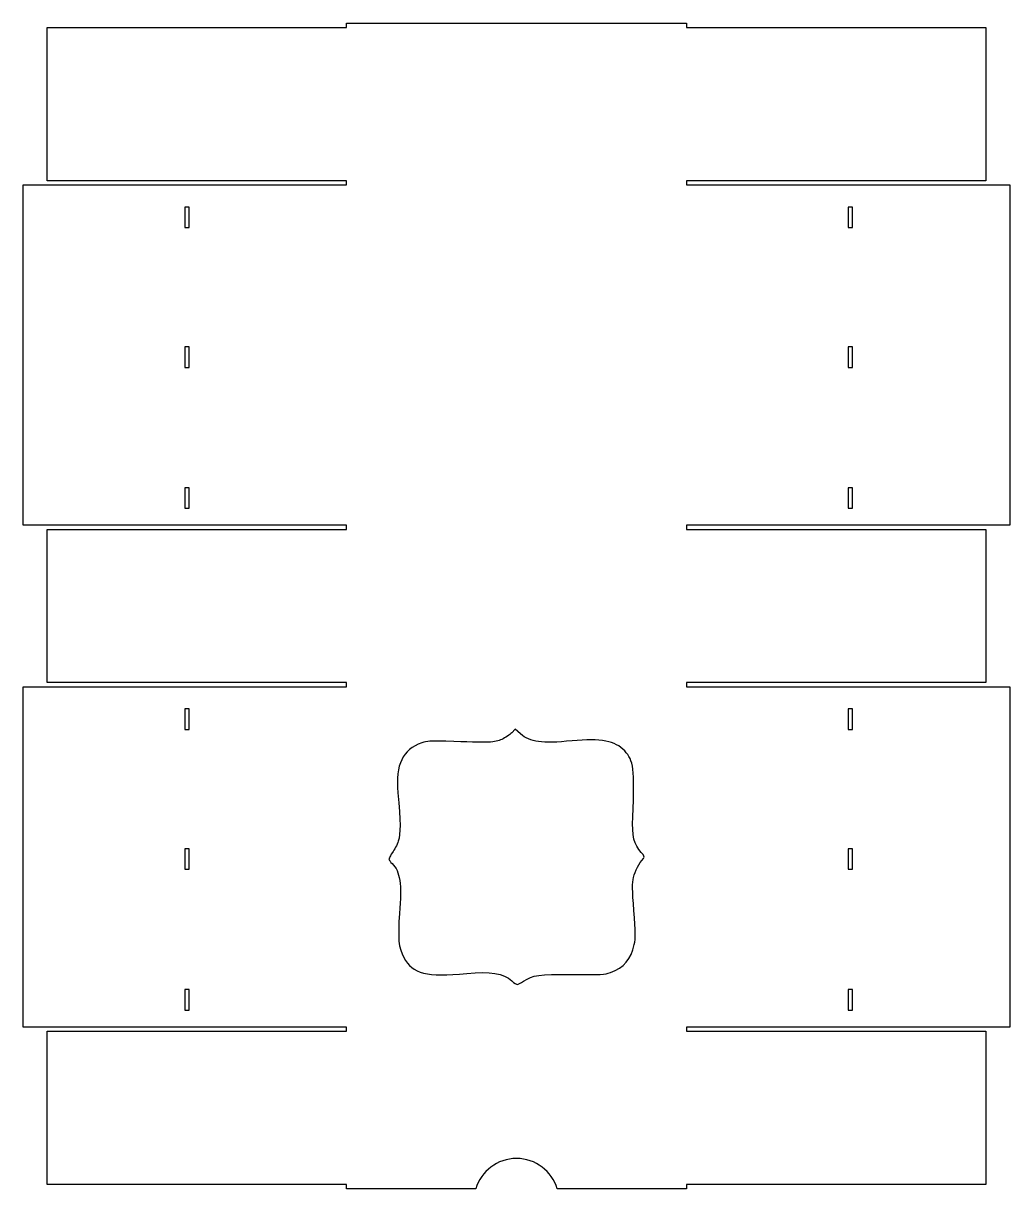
# Model space of a CAD drawing. Header units: centimetres. Extents: x -14.9 to 0.5, y -16.4 to 1.7.
import ezdxf

# ---------------------------------------------------------------- set-up
doc = ezdxf.new("R2010")
doc.units = ezdxf.units.CM
doc.header["$MEASUREMENT"] = 0
doc.layers.add('Layer 1', color=7, linetype='Continuous')

msp = doc.modelspace()

# ---------------------------------------------------------------- linework, layer by layer
at = {"layer": 'Layer 1'}
for points, knots in [([(-9.84375, 1.6882), (-9.84375, 1.6882), (-9.84375, 1.62206), (-9.84375, 1.62206), (-9.84375, 1.62206), (-9.84375, 1.62206), (-14.50042, 1.62206), (-14.50042, 1.62206), (-14.50042, 1.62206), (-14.50042, 1.62206), (-14.50042, -0.75919), (-14.50042, -0.75919), (-14.50042, -0.75919), (-14.50042, -0.75919), (-9.84375, -0.75919), (-9.84375, -0.75919), (-9.84375, -0.75919), (-9.84375, -0.75919), (-9.84375, -0.82534), (-9.84375, -0.82534), (-9.84375, -0.82534), (-9.84375, -0.82534), (-14.87083, -0.82534), (-14.87083, -0.82534), (-14.87083, -0.82534), (-14.87083, -0.82534), (-14.87083, -6.11701), (-14.87083, -6.11701), (-14.87083, -6.11701), (-14.87083, -6.11701), (-9.84375, -6.11701), (-9.84375, -6.11701), (-9.84375, -6.11701), (-9.84375, -6.11701), (-9.84375, -6.18315), (-9.84375, -6.18315), (-9.84375, -6.18315), (-9.84375, -6.18315), (-14.50042, -6.18315), (-14.50042, -6.18315), (-14.50042, -6.18315), (-14.50042, -6.18315), (-14.50042, -8.5644), (-14.50042, -8.5644), (-14.50042, -8.5644), (-14.50042, -8.5644), (-9.84375, -8.5644), (-9.84375, -8.5644), (-9.84375, -8.5644), (-9.84375, -8.5644), (-9.84375, -8.63055), (-9.84375, -8.63055), (-9.84375, -8.63055), (-9.84375, -8.63055), (-14.87083, -8.63055), (-14.87083, -8.63055), (-14.87083, -8.63055), (-14.87083, -8.63055), (-14.87083, -13.92221), (-14.87083, -13.92221), (-14.87083, -13.92221), (-14.87083, -13.92221), (-9.84375, -13.92221), (-9.84375, -13.92221), (-9.84375, -13.92221), (-9.84375, -13.92221), (-9.84375, -13.98836), (-9.84375, -13.98836), (-9.84375, -13.98836), (-9.84375, -13.98836), (-14.50042, -13.98836), (-14.50042, -13.98836), (-14.50042, -13.98836), (-14.50042, -13.98836), (-14.50042, -16.36961), (-14.50042, -16.36961), (-14.50042, -16.36961), (-14.50042, -16.36961), (-9.84375, -16.36961), (-9.84375, -16.36961), (-9.84375, -16.36961), (-9.84375, -16.36961), (-9.84375, -16.43576), (-9.84375, -16.43576), (-9.84375, -16.43576), (-9.84375, -16.43576), (-7.83126, -16.43576), (-7.83126, -16.43576), (-7.83126, -16.43576), (-7.74903, -16.16399), (-7.4964, -15.96612), (-7.19792, -15.96612), (-7.19792, -15.96612), (-6.89943, -15.96612), (-6.6468, -16.16399), (-6.56457, -16.43576), (-6.56457, -16.43576), (-6.56457, -16.43576), (-4.55208, -16.43576), (-4.55208, -16.43576), (-4.55208, -16.43576), (-4.55208, -16.43576), (-4.55208, -16.36961), (-4.55208, -16.36961), (-4.55208, -16.36961), (-4.55208, -16.36961), (0.10458, -16.36961), (0.10458, -16.36961), (0.10458, -16.36961), (0.10458, -16.36961), (0.10458, -13.98836), (0.10458, -13.98836), (0.10458, -13.98836), (0.10458, -13.98836), (-4.55208, -13.98836), (-4.55208, -13.98836), (-4.55208, -13.98836), (-4.55208, -13.98836), (-4.55208, -13.92221), (-4.55208, -13.92221), (-4.55208, -13.92221), (-4.55208, -13.92221), (0.475, -13.92221), (0.475, -13.92221), (0.475, -13.92221), (0.475, -13.92221), (0.475, -8.63055), (0.475, -8.63055), (0.475, -8.63055), (0.475, -8.63055), (-4.55208, -8.63055), (-4.55208, -8.63055), (-4.55208, -8.63055), (-4.55208, -8.63055), (-4.55208, -8.5644), (-4.55208, -8.5644), (-4.55208, -8.5644), (-4.55208, -8.5644), (0.10458, -8.5644), (0.10458, -8.5644), (0.10458, -8.5644), (0.10458, -8.5644), (0.10458, -6.18315), (0.10458, -6.18315), (0.10458, -6.18315), (0.10458, -6.18315), (-4.55208, -6.18315), (-4.55208, -6.18315), (-4.55208, -6.18315), (-4.55208, -6.18315), (-4.55208, -6.11701), (-4.55208, -6.11701), (-4.55208, -6.11701), (-4.55208, -6.11701), (0.475, -6.11701), (0.475, -6.11701), (0.475, -6.11701), (0.475, -6.11701), (0.475, -0.82534), (0.475, -0.82534), (0.475, -0.82534), (0.475, -0.82534), (-4.55208, -0.82534), (-4.55208, -0.82534), (-4.55208, -0.82534), (-4.55208, -0.82534), (-4.55208, -0.75919), (-4.55208, -0.75919), (-4.55208, -0.75919), (-4.55208, -0.75919), (0.10458, -0.75919), (0.10458, -0.75919), (0.10458, -0.75919), (0.10458, -0.75919), (0.10458, 1.62206), (0.10458, 1.62206), (0.10458, 1.62206), (0.10458, 1.62206), (-4.55208, 1.62206), (-4.55208, 1.62206), (-4.55208, 1.62206), (-4.55208, 1.62206), (-4.55208, 1.6882), (-4.55208, 1.6882), (-4.55208, 1.6882), (-4.55208, 1.6882), (-9.84375, 1.6882), (-9.84375, 1.6882)], [0, 0, 0, 0, 0.02083333, 0.02083333, 0.02083333, 0.02083333, 0.04166667, 0.04166667, 0.04166667, 0.04166667, 0.0625, 0.0625, 0.0625, 0.0625, 0.08333333, 0.08333333, 0.08333333, 0.08333333, 0.10416667, 0.10416667, 0.10416667, 0.10416667, 0.125, 0.125, 0.125, 0.125, 0.14583333, 0.14583333, 0.14583333, 0.14583333, 0.16666667, 0.16666667, 0.16666667, 0.16666667, 0.1875, 0.1875, 0.1875, 0.1875, 0.20833333, 0.20833333, 0.20833333, 0.20833333, 0.22916667, 0.22916667, 0.22916667, 0.22916667, 0.25, 0.25, 0.25, 0.25, 0.27083333, 0.27083333, 0.27083333, 0.27083333, 0.29166667, 0.29166667, 0.29166667, 0.29166667, 0.3125, 0.3125, 0.3125, 0.3125, 0.33333333, 0.33333333, 0.33333333, 0.33333333, 0.35416667, 0.35416667, 0.35416667, 0.35416667, 0.375, 0.375, 0.375, 0.375, 0.39583333, 0.39583333, 0.39583333, 0.39583333, 0.41666667, 0.41666667, 0.41666667, 0.41666667, 0.4375, 0.4375, 0.4375, 0.4375, 0.45833333, 0.45833333, 0.45833333, 0.45833333, 0.47916667, 0.47916667, 0.47916667, 0.47916667, 0.5, 0.5, 0.5, 0.5, 0.52083333, 0.52083333, 0.52083333, 0.52083333, 0.54166667, 0.54166667, 0.54166667, 0.54166667, 0.5625, 0.5625, 0.5625, 0.5625, 0.58333333, 0.58333333, 0.58333333, 0.58333333, 0.60416667, 0.60416667, 0.60416667, 0.60416667, 0.625, 0.625, 0.625, 0.625, 0.64583333, 0.64583333, 0.64583333, 0.64583333, 0.66666667, 0.66666667, 0.66666667, 0.66666667, 0.6875, 0.6875, 0.6875, 0.6875, 0.70833333, 0.70833333, 0.70833333, 0.70833333, 0.72916667, 0.72916667, 0.72916667, 0.72916667, 0.75, 0.75, 0.75, 0.75, 0.77083333, 0.77083333, 0.77083333, 0.77083333, 0.79166667, 0.79166667, 0.79166667, 0.79166667, 0.8125, 0.8125, 0.8125, 0.8125, 0.83333333, 0.83333333, 0.83333333, 0.83333333, 0.85416667, 0.85416667, 0.85416667, 0.85416667, 0.875, 0.875, 0.875, 0.875, 0.89583333, 0.89583333, 0.89583333, 0.89583333, 0.91666667, 0.91666667, 0.91666667, 0.91666667, 0.9375, 0.9375, 0.9375, 0.9375, 0.95833333, 0.95833333, 0.95833333, 0.95833333, 1, 1, 1, 1]), ([(-12.35729, -1.1693), (-12.35729, -1.1693), (-12.29115, -1.1693), (-12.29115, -1.1693), (-12.29115, -1.1693), (-12.29115, -1.1693), (-12.29115, -1.4868), (-12.29115, -1.4868), (-12.29115, -1.4868), (-12.29115, -1.4868), (-12.35729, -1.4868), (-12.35729, -1.4868), (-12.35729, -1.4868), (-12.35729, -1.4868), (-12.35729, -1.1693), (-12.35729, -1.1693)], [0, 0, 0, 0, 0.2, 0.2, 0.2, 0.2, 0.4, 0.4, 0.4, 0.4, 0.6, 0.6, 0.6, 0.6, 1, 1, 1, 1]), ([(-2.03854, -1.1693), (-2.03854, -1.1693), (-1.9724, -1.1693), (-1.9724, -1.1693), (-1.9724, -1.1693), (-1.9724, -1.1693), (-1.9724, -1.4868), (-1.9724, -1.4868), (-1.9724, -1.4868), (-1.9724, -1.4868), (-2.03854, -1.4868), (-2.03854, -1.4868), (-2.03854, -1.4868), (-2.03854, -1.4868), (-2.03854, -1.1693), (-2.03854, -1.1693)], [0, 0, 0, 0, 0.2, 0.2, 0.2, 0.2, 0.4, 0.4, 0.4, 0.4, 0.6, 0.6, 0.6, 0.6, 1, 1, 1, 1]), ([(-12.35729, -3.3455), (-12.35729, -3.3455), (-12.29115, -3.3455), (-12.29115, -3.3455), (-12.29115, -3.3455), (-12.29115, -3.3455), (-12.29115, -3.663), (-12.29115, -3.663), (-12.29115, -3.663), (-12.29115, -3.663), (-12.35729, -3.663), (-12.35729, -3.663), (-12.35729, -3.663), (-12.35729, -3.663), (-12.35729, -3.3455), (-12.35729, -3.3455)], [0, 0, 0, 0, 0.2, 0.2, 0.2, 0.2, 0.4, 0.4, 0.4, 0.4, 0.6, 0.6, 0.6, 0.6, 1, 1, 1, 1]), ([(-2.03854, -3.3455), (-2.03854, -3.3455), (-1.9724, -3.3455), (-1.9724, -3.3455), (-1.9724, -3.3455), (-1.9724, -3.3455), (-1.9724, -3.663), (-1.9724, -3.663), (-1.9724, -3.663), (-1.9724, -3.663), (-2.03854, -3.663), (-2.03854, -3.663), (-2.03854, -3.663), (-2.03854, -3.663), (-2.03854, -3.3455), (-2.03854, -3.3455)], [0, 0, 0, 0, 0.2, 0.2, 0.2, 0.2, 0.4, 0.4, 0.4, 0.4, 0.6, 0.6, 0.6, 0.6, 1, 1, 1, 1]), ([(-12.35729, -5.53492), (-12.35729, -5.53492), (-12.29115, -5.53492), (-12.29115, -5.53492), (-12.29115, -5.53492), (-12.29115, -5.53492), (-12.29115, -5.85242), (-12.29115, -5.85242), (-12.29115, -5.85242), (-12.29115, -5.85242), (-12.35729, -5.85242), (-12.35729, -5.85242), (-12.35729, -5.85242), (-12.35729, -5.85242), (-12.35729, -5.53492), (-12.35729, -5.53492)], [0, 0, 0, 0, 0.2, 0.2, 0.2, 0.2, 0.4, 0.4, 0.4, 0.4, 0.6, 0.6, 0.6, 0.6, 1, 1, 1, 1]), ([(-2.03854, -5.53492), (-2.03854, -5.53492), (-1.9724, -5.53492), (-1.9724, -5.53492), (-1.9724, -5.53492), (-1.9724, -5.53492), (-1.9724, -5.85242), (-1.9724, -5.85242), (-1.9724, -5.85242), (-1.9724, -5.85242), (-2.03854, -5.85242), (-2.03854, -5.85242), (-2.03854, -5.85242), (-2.03854, -5.85242), (-2.03854, -5.53492), (-2.03854, -5.53492)], [0, 0, 0, 0, 0.2, 0.2, 0.2, 0.2, 0.4, 0.4, 0.4, 0.4, 0.6, 0.6, 0.6, 0.6, 1, 1, 1, 1]), ([(-12.35729, -8.97451), (-12.35729, -8.97451), (-12.29115, -8.97451), (-12.29115, -8.97451), (-12.29115, -8.97451), (-12.29115, -8.97451), (-12.29115, -9.29201), (-12.29115, -9.29201), (-12.29115, -9.29201), (-12.29115, -9.29201), (-12.35729, -9.29201), (-12.35729, -9.29201), (-12.35729, -9.29201), (-12.35729, -9.29201), (-12.35729, -8.97451), (-12.35729, -8.97451)], [0, 0, 0, 0, 0.2, 0.2, 0.2, 0.2, 0.4, 0.4, 0.4, 0.4, 0.6, 0.6, 0.6, 0.6, 1, 1, 1, 1]), ([(-2.03854, -8.97451), (-2.03854, -8.97451), (-1.9724, -8.97451), (-1.9724, -8.97451), (-1.9724, -8.97451), (-1.9724, -8.97451), (-1.9724, -9.29201), (-1.9724, -9.29201), (-1.9724, -9.29201), (-1.9724, -9.29201), (-2.03854, -9.29201), (-2.03854, -9.29201), (-2.03854, -9.29201), (-2.03854, -9.29201), (-2.03854, -8.97451), (-2.03854, -8.97451)], [0, 0, 0, 0, 0.2, 0.2, 0.2, 0.2, 0.4, 0.4, 0.4, 0.4, 0.6, 0.6, 0.6, 0.6, 1, 1, 1, 1]), ([(-7.21859, -9.29118), (-7.21859, -9.29118), (-7.13508, -9.36229), (-7.13508, -9.36229), (-7.13508, -9.36229), (-6.98219, -9.49314), (-6.81038, -9.51657), (-6.33389, -9.4706), (-6.33389, -9.4706), (-5.88457, -9.42725), (-5.65829, -9.47046), (-5.51451, -9.62687), (-5.51451, -9.62687), (-5.37387, -9.77985), (-5.35945, -9.89593), (-5.38883, -10.65544), (-5.38883, -10.65544), (-5.40049, -10.95701), (-5.37063, -11.08361), (-5.25736, -11.20693), (-5.25736, -11.20693), (-5.21066, -11.25778), (-5.20352, -11.27644), (-5.22346, -11.2987), (-5.22346, -11.2987), (-5.29349, -11.3769), (-5.35402, -11.49302), (-5.37725, -11.59388), (-5.37725, -11.59388), (-5.39813, -11.68453), (-5.39707, -11.7859), (-5.37064, -12.11064), (-5.37064, -12.11064), (-5.34327, -12.44694), (-5.34259, -12.53534), (-5.36568, -12.64064), (-5.36568, -12.64064), (-5.41602, -12.87022), (-5.52443, -12.99666), (-5.73775, -13.07472), (-5.73775, -13.07472), (-5.82666, -13.10725), (-5.87381, -13.10931), (-6.32645, -13.10531), (-6.32645, -13.10531), (-6.8677, -13.10053), (-6.93247, -13.10968), (-7.09043, -13.21032), (-7.09043, -13.21032), (-7.13412, -13.23815), (-7.17775, -13.26086), (-7.18799, -13.26076), (-7.18799, -13.26076), (-7.19824, -13.26065), (-7.23481, -13.23564), (-7.26902, -13.20536), (-7.26902, -13.20536), (-7.40748, -13.08281), (-7.59946, -13.0506), (-7.97182, -13.08795), (-7.97182, -13.08795), (-8.59459, -13.15043), (-8.81447, -13.09562), (-8.95078, -12.84238), (-8.95078, -12.84238), (-9.03266, -12.69027), (-9.04758, -12.53564), (-9.01693, -12.15529), (-9.01693, -12.15529), (-8.97984, -11.6952), (-9.00777, -11.50302), (-9.13186, -11.38056), (-9.13186, -11.38056), (-9.16211, -11.35071), (-9.17068, -11.33549), (-9.17733, -11.31772), (-9.17733, -11.31772), (-9.1851, -11.30799), (-9.1844, -11.30657), (-9.17402, -11.28796), (-9.17402, -11.28796), (-9.16545, -11.27358), (-9.15951, -11.2476), (-9.12855, -11.20858), (-9.12855, -11.20858), (-9.09759, -11.16956), (-9.05628, -11.08849), (-9.03677, -11.02916), (-9.03677, -11.02916), (-8.99984, -10.91686), (-9.00117, -10.7343), (-9.04173, -10.27758), (-9.04173, -10.27758), (-9.08092, -9.83629), (-8.97217, -9.60887), (-8.67132, -9.50202), (-8.67132, -9.50202), (-8.58643, -9.47187), (-8.54098, -9.46886), (-8.29676, -9.47721), (-8.29676, -9.47721), (-7.60557, -9.50086), (-7.53698, -9.49944), (-7.42695, -9.44828), (-7.42695, -9.44828), (-7.37169, -9.42258), (-7.30205, -9.37598), (-7.27233, -9.34575), (-7.27233, -9.34575), (-7.27233, -9.34575), (-7.21859, -9.29118), (-7.21859, -9.29118)], [0, 0, 0, 0, 0.03448276, 0.03448276, 0.03448276, 0.03448276, 0.06896552, 0.06896552, 0.06896552, 0.06896552, 0.10344828, 0.10344828, 0.10344828, 0.10344828, 0.13793103, 0.13793103, 0.13793103, 0.13793103, 0.17241379, 0.17241379, 0.17241379, 0.17241379, 0.20689655, 0.20689655, 0.20689655, 0.20689655, 0.24137931, 0.24137931, 0.24137931, 0.24137931, 0.27586207, 0.27586207, 0.27586207, 0.27586207, 0.31034483, 0.31034483, 0.31034483, 0.31034483, 0.34482759, 0.34482759, 0.34482759, 0.34482759, 0.37931034, 0.37931034, 0.37931034, 0.37931034, 0.4137931, 0.4137931, 0.4137931, 0.4137931, 0.44827586, 0.44827586, 0.44827586, 0.44827586, 0.48275862, 0.48275862, 0.48275862, 0.48275862, 0.51724138, 0.51724138, 0.51724138, 0.51724138, 0.55172414, 0.55172414, 0.55172414, 0.55172414, 0.5862069, 0.5862069, 0.5862069, 0.5862069, 0.62068966, 0.62068966, 0.62068966, 0.62068966, 0.65517241, 0.65517241, 0.65517241, 0.65517241, 0.68965517, 0.68965517, 0.68965517, 0.68965517, 0.72413793, 0.72413793, 0.72413793, 0.72413793, 0.75862069, 0.75862069, 0.75862069, 0.75862069, 0.79310345, 0.79310345, 0.79310345, 0.79310345, 0.82758621, 0.82758621, 0.82758621, 0.82758621, 0.86206897, 0.86206897, 0.86206897, 0.86206897, 0.89655172, 0.89655172, 0.89655172, 0.89655172, 0.93103448, 0.93103448, 0.93103448, 0.93103448, 1, 1, 1, 1]), ([(-12.35729, -11.1507), (-12.35729, -11.1507), (-12.29115, -11.1507), (-12.29115, -11.1507), (-12.29115, -11.1507), (-12.29115, -11.1507), (-12.29115, -11.4682), (-12.29115, -11.4682), (-12.29115, -11.4682), (-12.29115, -11.4682), (-12.35729, -11.4682), (-12.35729, -11.4682), (-12.35729, -11.4682), (-12.35729, -11.4682), (-12.35729, -11.1507), (-12.35729, -11.1507)], [0, 0, 0, 0, 0.2, 0.2, 0.2, 0.2, 0.4, 0.4, 0.4, 0.4, 0.6, 0.6, 0.6, 0.6, 1, 1, 1, 1]), ([(-2.03854, -11.1507), (-2.03854, -11.1507), (-1.9724, -11.1507), (-1.9724, -11.1507), (-1.9724, -11.1507), (-1.9724, -11.1507), (-1.9724, -11.4682), (-1.9724, -11.4682), (-1.9724, -11.4682), (-1.9724, -11.4682), (-2.03854, -11.4682), (-2.03854, -11.4682), (-2.03854, -11.4682), (-2.03854, -11.4682), (-2.03854, -11.1507), (-2.03854, -11.1507)], [0, 0, 0, 0, 0.2, 0.2, 0.2, 0.2, 0.4, 0.4, 0.4, 0.4, 0.6, 0.6, 0.6, 0.6, 1, 1, 1, 1]), ([(-12.35729, -13.34013), (-12.35729, -13.34013), (-12.29115, -13.34013), (-12.29115, -13.34013), (-12.29115, -13.34013), (-12.29115, -13.34013), (-12.29115, -13.65763), (-12.29115, -13.65763), (-12.29115, -13.65763), (-12.29115, -13.65763), (-12.35729, -13.65763), (-12.35729, -13.65763), (-12.35729, -13.65763), (-12.35729, -13.65763), (-12.35729, -13.34013), (-12.35729, -13.34013)], [0, 0, 0, 0, 0.2, 0.2, 0.2, 0.2, 0.4, 0.4, 0.4, 0.4, 0.6, 0.6, 0.6, 0.6, 1, 1, 1, 1]), ([(-2.03854, -13.34013), (-2.03854, -13.34013), (-1.9724, -13.34013), (-1.9724, -13.34013), (-1.9724, -13.34013), (-1.9724, -13.34013), (-1.9724, -13.65763), (-1.9724, -13.65763), (-1.9724, -13.65763), (-1.9724, -13.65763), (-2.03854, -13.65763), (-2.03854, -13.65763), (-2.03854, -13.65763), (-2.03854, -13.65763), (-2.03854, -13.34013), (-2.03854, -13.34013)], [0, 0, 0, 0, 0.2, 0.2, 0.2, 0.2, 0.4, 0.4, 0.4, 0.4, 0.6, 0.6, 0.6, 0.6, 1, 1, 1, 1])]:
    msp.add_open_spline(points, degree=3, knots=knots, dxfattribs=at)

doc.saveas('drawing.dxf')
